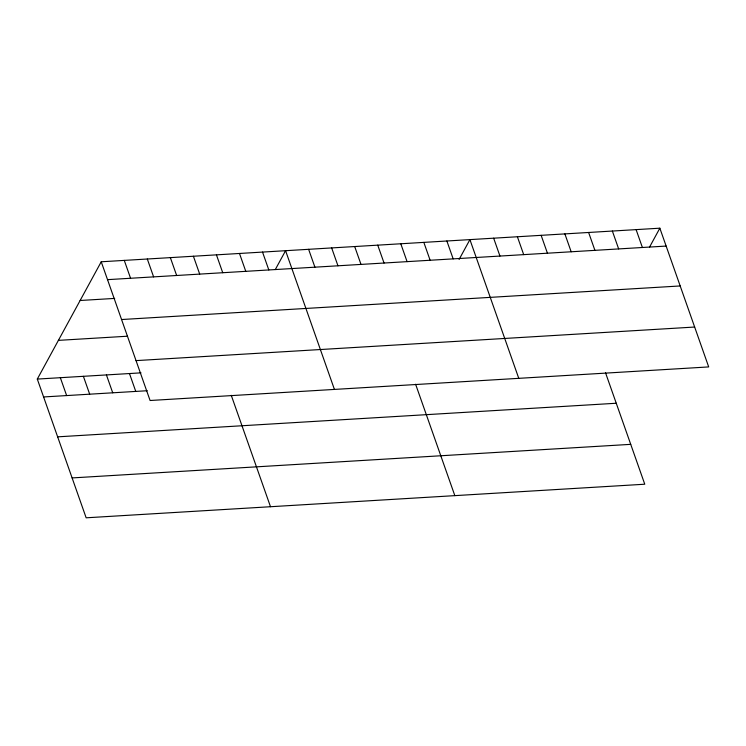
<?xml version="1.0" encoding="UTF-8"?>
<svg xmlns="http://www.w3.org/2000/svg" width="746" height="746" viewBox="0 0 746 746"><rect width="100%" height="100%" fill="white"/><g stroke="black" fill="none" stroke-linecap="round" stroke-linejoin="round"><path stroke-width="1.12" d="M605.538 372.823L644.768 484.219L86.154 517.808L37.3 379.08L101.232 261.781L659.846 228.192L708.7 366.92L150.086 400.499L101.232 261.781M275.293 269.558L285.578 250.693L334.422 389.412M459.098 259.468L469.915 239.615L518.768 378.334M649.57 247.057L659.846 228.192M107.527 279.647L666.141 246.068M80.13 300.489L114.698 298.409M121.57 319.53L680.184 285.951M58.393 340.372L127.529 336.213M136.033 360.616L694.657 327.037M37.3 379.08L140.994 372.851M43.594 396.956L147.288 390.727M57.638 436.839L616.252 403.25M72.11 477.925L630.724 444.346M636.105 229.619L642.399 247.495M612.363 231.046L618.658 248.922M588.622 232.472L594.916 250.348M564.881 233.899L571.175 251.775M541.139 235.335L547.433 253.202M517.398 236.762L523.692 254.628M493.656 238.188L499.951 256.055M446.873 240.995L453.167 258.871M423.831 242.385L430.125 260.251M400.788 243.765L407.083 261.641M377.746 245.154L384.041 263.03M415.606 384.237L454.836 495.642M354.704 246.544L360.999 264.41M331.662 247.924L337.957 265.8M308.62 249.313L314.915 267.18M262.527 252.083L268.821 269.949M239.485 253.463L245.779 271.339M216.443 254.852L222.737 272.719M193.4 256.232L199.695 274.108M231.26 395.315L270.5 506.72M170.358 257.622L176.653 275.498M147.316 259.011L153.611 276.878M124.274 260.391L130.569 278.267M129.468 373.541L135.763 391.417M106.426 374.93L112.721 392.797M83.384 376.31L89.679 394.186M60.342 377.7L66.636 395.566"/></g></svg>
